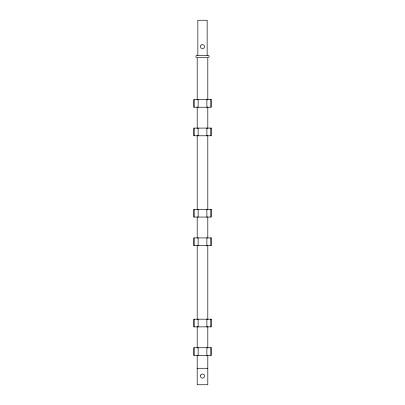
<?xml version="1.0" encoding="UTF-8"?>
<svg xmlns="http://www.w3.org/2000/svg" width="405" height="405" viewBox="0 0 405 405"><rect width="100%" height="100%" fill="white"/><g stroke="black" fill="none" stroke-linecap="round" stroke-linejoin="round"><path stroke-width="0.61" d="M208.428 57.591L209.081 57.039L209.081 55.941L208.428 55.394L196.572 55.394L195.919 55.941L195.919 57.039L196.572 57.591M197.194 368.277L207.805 368.277M210.929 99.544L210.954 107.229M210.929 128.096L210.954 135.781M210.929 209.365L210.954 217.05M210.929 237.917L210.954 245.607M210.929 319.186L210.954 326.875M210.929 347.738L210.954 355.428M207.805 99.984L207.805 57.591L197.194 57.591L197.194 99.984M207.805 106.945L207.805 128.461M207.805 135.422L207.805 209.451M207.805 217.045L207.805 237.927M207.805 245.521L207.805 319.555M207.805 326.516L207.805 348.027M207.805 355.62L207.805 384.75L197.194 384.75L197.194 355.62M207.147 55.394L207.147 20.25L197.853 20.25L197.853 55.394M206.884 99.544L206.884 107.229M206.884 128.096L206.884 135.781M206.884 209.365L206.884 217.05M206.884 237.917L206.884 245.607M206.884 319.186L206.884 326.875M206.884 347.738L206.884 355.428M198.126 99.544L198.126 107.229M198.126 128.096L198.126 135.781M198.126 209.365L198.126 217.05M198.126 237.917L198.126 245.607M198.126 319.186L198.126 326.875M198.126 347.738L198.126 355.428M197.194 106.945L197.194 128.461M197.194 135.422L197.194 209.451M197.194 217.045L197.194 237.927M197.194 245.521L197.194 319.555M197.194 326.516L197.194 348.027M194.071 99.544L194.046 107.229M194.071 128.096L194.046 135.781M194.071 209.365L194.046 217.05M194.071 237.917L194.046 245.607M194.071 319.186L194.046 326.875M194.071 347.738L194.046 355.428M200.708 375.04L200.429 376.073L200.708 377.111L201.467 377.865L202.5 378.143L203.533 377.865L204.292 377.111L204.571 376.073L204.292 375.04L203.533 374.281L202.5 374.007L201.467 374.281L200.708 375.04M201.027 45.132L200.414 46.605L201.027 48.084L202.5 48.696L203.973 48.084L204.586 46.605L203.973 45.132L202.5 44.52L201.027 45.132M211.137 99.544L193.863 99.544L193.863 107.229L211.137 107.229L211.137 99.544M211.137 128.096L193.863 128.096L193.863 135.781L211.137 135.781L211.137 128.096M211.137 209.365L193.863 209.365L193.863 217.05L211.137 217.05L211.137 209.365M211.137 237.917L193.863 237.917L193.863 245.607L211.137 245.607L211.137 237.917M211.137 319.186L193.863 319.186L193.863 326.875L211.137 326.875L211.137 319.186M211.137 347.738L193.863 347.738L193.863 355.428L211.137 355.428L211.137 347.738"/></g></svg>
